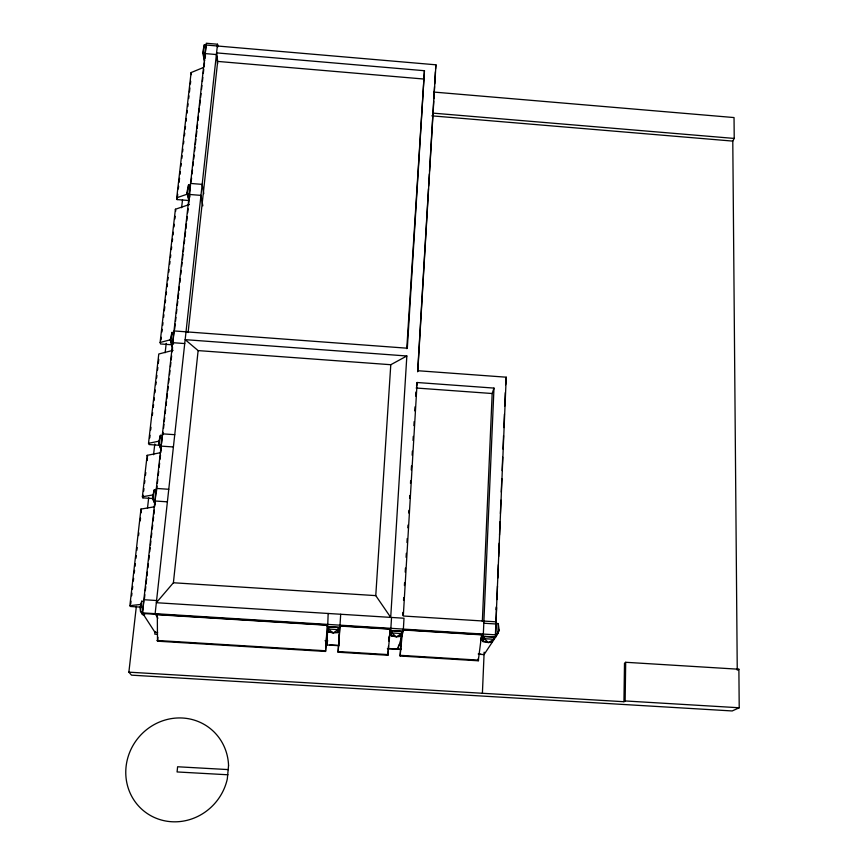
<?xml version="1.0" encoding="UTF-8"?>
<svg xmlns="http://www.w3.org/2000/svg" width="865" height="865" viewBox="0 0 865 865"><rect width="100%" height="100%" fill="white"/><g stroke="black" fill="none" stroke-linecap="round" stroke-linejoin="round"><path stroke-width="1.3" d="M325.543 651.453L327.219 625.265L157.311 614.701L157.506 641.192L325.543 651.453L326.894 633.299M328.159 613.469L327.035 644.966L327.403 640.068M335.652 632.347L338.096 632.499L338.388 627.449L328.549 626.844L328.354 631.893L333.111 632.953L338.096 632.499L338.247 630.336M128.874 672.159L623.946 701.72L624.498 663.217L625.687 662.287L738.883 669.24L739.218 707.765L732.19 710.954L131.502 675.154L128.874 672.159L136.346 606.387M623.946 701.72L625.146 700.953L625.687 662.287M484.486 636.521L484.389 638.705L488.282 642.554L494.11 639.3L494.196 637.127L484.486 636.521L482.778 639.3L482.681 641.452L488.282 642.554L492.293 642.046L489.893 641.895M496.067 609.663L496.175 607.046M496.067 621.081L496.618 607.652M496.943 599.586L497.483 586.146M497.808 578.09L498.348 564.65M498.673 556.584L499.213 543.155M499.538 535.089L500.078 521.649M500.403 513.594L500.954 500.154M501.278 492.088L501.819 478.659M502.143 470.592L502.684 457.153M503.008 449.097L503.549 435.657M503.873 427.591L504.414 414.162M504.738 406.096L505.279 392.656M505.603 384.752L506.23 377.194L417.827 370.728L417.633 371.788L428.467 188.775M478.767 654.275L484.043 654.6L495.656 637.029L496.207 623.438L498.262 623.568L499.181 630.217L496.013 636.554L499.181 630.217M495.375 635.407L506.23 377.194M498.262 623.568L497.862 633.753L495.796 633.623M480.551 640.662L483.243 636.262L493.98 388.093L417.125 382.503L416.53 385.812M482.4 693.276L484.151 652.156M401.349 635.31L400.117 656.005L478.269 660.784L478.377 658.2M482.346 621.459L492.174 393.521L493.98 388.093M338.085 652.221L339.891 626.055L390.256 629.179L387.898 655.259L338.085 652.221L339.394 634.077M338.821 644.371L340.691 614.258M402.668 615.123L402.82 612.431M403.544 600.342L403.696 597.65M404.42 585.562L404.571 582.869M405.209 572.122L405.458 568.089M406.096 557.341L406.334 553.308M406.972 542.56L407.21 538.527M407.848 527.78L408.01 525.087M408.723 512.988L408.886 510.307M409.599 498.208L409.761 495.526M410.475 483.427L410.637 480.745M411.275 469.987L411.513 465.965M412.151 455.206L412.389 451.173M413.027 440.426L413.265 436.393M413.903 425.645L414.14 421.612M414.778 410.864L415.016 406.831M415.654 396.084L415.892 392.05M428.629 186.083L429.343 173.984M429.505 171.292L433.646 101.356M433.808 98.664L434.522 86.554M434.684 83.862L435.398 71.763M435.56 69.07L435.928 64.81L206.075 45.023M417.125 382.503L403.306 616.01L496.38 621.849M417.827 370.728L435.928 64.81M398.051 646.869L397.9 649.312L403.241 631.288L404.009 618.226L391.542 617.448L390.731 630.509L388.818 638.262M392.05 630.78L391.196 635.786L396.3 636.856L400.884 636.391L401.836 631.396L392.05 630.78L391.196 635.786L393.618 635.937M387.898 655.259L388.461 646.198M388.785 641.03L389.023 637.137M406.777 348.66L424.445 70.714L216.574 52.884L217.677 61.415L188.105 332.528M198.128 350.595L173.4 582.761L156.338 602.71L390.71 617.394L406.842 355.991L185.164 339.653L198.128 350.595L390.785 364.716L406.842 355.991M424.445 70.714L407.318 348.217L174.006 330.938M390.71 617.394L375.767 595.617L390.785 364.716M328.549 626.844L328.386 629.028L333.111 632.953L338.237 629.634L338.388 627.449M400.117 656.005L402.376 632.618M157.506 641.192L157.927 637.278M157.614 632.499L154.976 632.337L142.379 612.874L206.27 43.25L217.526 44.223L155.138 613.663L157.895 618.226M155.073 631.461L154.781 634.142L157.473 634.304M147.472 508.404L148.694 497.667M153.57 454.709L154.781 443.972M165.15 352.704L166.221 343.308M181.607 207.73L182.526 199.685M141.698 601.229L140.011 607.814L140.541 611.523L142.671 611.652L143.817 601.359L141.698 601.229L140.541 611.523L142.541 614.604L144.65 614.734M154.23 489.947L153.127 499.775L154.943 503.981L152.521 496.856L154.23 489.947L156.305 490.087L155.203 499.916L153.127 499.775L152.521 496.856M160.371 435.355L159.29 444.956L161.031 449.681L158.663 442.404L160.371 435.355L162.425 435.495L161.485 443.896M204.345 44.753L203.437 52.852L204.605 60.972L202.605 52.733L204.345 44.753L206.227 44.915L205.319 53.014L202.605 52.733M173.551 344.065L172.935 341.794L173.962 332.603L171.962 332.452L170.243 339.772L172.503 347.33L170.243 339.772M144.423 598.721L144.877 594.698M145.331 590.676L145.785 586.643M146.077 583.962L146.682 578.599M146.985 575.917L147.439 571.895M147.883 567.862L148.337 563.839M148.791 559.817L149.234 555.795M149.688 551.762L150.142 547.74M150.445 545.058L150.888 541.036M151.343 537.003L151.797 532.981M152.251 528.958L152.694 524.936M153.148 520.914L153.602 516.881M153.905 514.199L154.348 510.177M154.803 506.155L155.224 501.538M156.457 491.396L157.062 486.022M157.354 483.34L157.808 479.318M158.263 475.296L158.717 471.274M159.16 467.241L159.614 463.218M160.068 459.196L160.512 455.174M160.814 452.482L161.301 447.302M162.771 435.041L163.074 432.359M163.528 428.337L163.972 424.315M164.274 421.633L164.728 417.6M165.183 413.578L165.626 409.556M166.08 405.534L166.534 401.501M166.826 398.819L167.432 393.456M167.734 390.775L168.188 386.752M168.632 382.719L169.086 378.697M169.54 374.675L169.994 370.653M170.437 366.619L170.892 362.597M171.194 359.916L171.638 355.893M172.092 351.86L172.546 347.838M174.611 329.414L175.217 324.051M175.508 321.369L175.963 317.347M176.417 313.325L176.86 309.302M177.314 305.291L177.768 301.269M178.06 298.587L178.666 293.224M178.969 290.543L179.412 286.531M179.866 282.509L180.32 278.487M180.763 274.464L181.218 270.442M181.672 266.42L182.126 262.409M182.418 259.727L183.023 254.364M183.326 251.683L183.769 247.66M184.223 243.638L184.678 239.627M184.969 236.945L185.575 231.582M185.878 228.901L186.472 223.538M186.775 220.867L187.229 216.845M187.673 212.822L188.127 208.8M188.581 204.778L189.024 200.756M189.327 198.085L189.781 194.063M191.133 181.996L191.587 177.974M192.03 173.962L192.484 169.94M192.938 165.918L193.382 161.896M193.684 159.214L194.138 155.203M194.582 151.18L195.036 147.158M195.339 144.477L195.933 139.114M196.236 136.432L196.842 131.08M197.144 128.398L197.588 124.376M198.042 120.354L198.496 116.332M198.939 112.309L199.393 108.298M199.696 105.617L200.291 100.254M200.594 97.572L201.048 93.55M201.491 89.538L201.945 85.516M202.399 81.494L202.843 77.472M203.297 73.449L203.751 69.427M204.054 66.756L204.497 62.734M204.951 58.712L205.405 54.69M140.963 607.144L130.42 606.484L129.869 605.673L140.973 509.074L154.294 506.825M153.192 498.564L142.887 497.872L142.379 496.78L147.147 455.347L160.36 452.698M160.468 445.345L149.007 444.545L148.521 443.323L158.782 354.001L173.108 350.325M172.459 344.832L160.544 343.956L160.112 342.486L175.411 209.233L189.424 204.508M188.656 200.496L177.109 199.577L176.73 197.782L191.111 72.563L203.567 67.438M130.734 603.802L131.037 601.132M131.653 595.78L131.956 593.098M132.421 589.087L132.723 586.416M133.34 581.053L133.643 578.382M134.259 573.03L134.572 570.349M135.026 566.337L135.34 563.666M135.946 558.314L136.259 555.633M136.875 550.281L137.178 547.61M138.562 535.565L138.865 532.883M140.249 520.849L140.552 518.167M141.168 512.815L140.973 509.074M142.887 497.872L143.19 495.213M143.644 491.212L143.958 488.541M144.563 483.211L144.877 480.54M145.482 475.209L145.796 472.539M147.169 460.537L147.472 457.877M149.764 437.895L150.067 435.236M150.683 429.916L150.986 427.256M152.359 415.286L152.662 412.627M153.278 407.307L153.581 404.647M154.035 400.657L154.348 397.997M154.954 392.678L155.257 390.018M155.873 384.698L156.176 382.038M156.63 378.048L156.943 375.388M157.549 370.069L157.852 367.409M158.317 363.419L158.771 359.429M160.998 339.967L161.312 337.307M161.917 331.987L162.22 329.327M162.685 325.337L162.988 322.677M163.593 317.368L163.907 314.709M164.361 310.719L164.815 306.729M165.28 302.739L165.583 300.079M166.188 294.76L166.491 292.1M167.107 286.78L167.41 284.131M167.864 280.141L168.178 277.481M168.783 272.161L169.086 269.502M169.702 264.182L170.005 261.522M170.459 257.532L170.762 254.872M171.378 249.563L171.681 246.903M172.297 241.584L172.6 238.924M173.054 234.934L173.357 232.274M173.973 226.954L174.276 224.294M174.881 218.975L175.195 216.326M177.109 199.577L177.725 194.257M178.331 188.938L178.633 186.278M179.098 182.288L179.552 178.309M180.006 174.319L180.32 171.659M180.926 166.34L181.228 163.68M181.845 158.371L182.147 155.711M182.602 151.721L182.904 149.061M183.521 143.741L183.823 141.082M184.44 135.773L184.742 133.113M185.197 129.123L185.499 126.463M186.116 121.143L186.418 118.483M187.024 113.174L187.337 110.515M187.792 106.525L188.094 103.865M188.7 98.545L189.013 95.896M189.467 91.906L189.922 87.916M190.387 83.927L190.689 81.267M478.269 660.784L481.621 634.856L402.614 629.947M186.829 192.636L188.559 184.948L190.505 185.11L189.532 193.728L187.597 193.576L186.829 192.636L188.959 200.55L187.597 193.576L188.559 184.948L189.013 187.305M389.758 631.223L390.256 629.179M401.014 634.229L401.565 632.337M738.883 669.24L737.25 670.126L732.785 141.103L734.223 138.432L734.039 117.564L433.971 92.079M480.767 638.532L483.459 634.088M176.73 197.782L186.894 194.279M160.112 342.486L170.502 339.75M148.521 443.323L159.074 441.139M142.379 496.78L153.019 494.91M129.869 605.673L141.265 604.376M228.436 769.601L177.606 766.768L177.076 771.948L227.96 774.78M625.146 700.953L739.218 707.765M142.379 612.874L495.861 634.856M142.768 613.48L327.392 624.962M339.523 625.719L390.731 628.898M403.198 629.677L483.124 634.651M327.175 626.563L339.75 627.341M390.731 630.509L403.241 631.288M483.243 636.262L495.656 637.029M338.237 629.634L328.386 629.028L328.354 631.893L332.009 632.12M494.11 639.3L484.389 638.705L482.681 641.452L487.492 641.754M398.462 636.24L400.884 636.391M325.056 640.738L327.749 640.9M398.495 645.258L401.155 645.42M329.965 644.89L338.053 645.387M387.909 648.447L401.382 649.269M478.194 653.983L480.897 654.156M325.608 644.879L339.037 645.701M387.379 648.663L400.809 649.496M157.03 640.468L325.543 650.772M338.118 651.54L388.082 654.589M400.333 655.335L478.702 660.125M173.4 582.761L375.767 595.617M143.85 599.726L156.576 600.515M483.805 623.232L496.175 624M154.932 500.997L167.388 501.83M156.338 488.433L168.762 489.276M162.458 433.841L174.752 434.695M161.344 445.097L159.29 444.956L158.663 442.404M161.085 446.113L173.4 446.967M416.141 388.017L492.174 393.521M172.935 341.794L170.924 341.643L171.962 332.452L172.589 334.755M172.686 342.681L184.732 343.567M190.549 183.445L202.172 184.375L203.772 193.641M432.943 113.12L734.223 138.432M431.851 115.845L732.785 141.103M217.677 61.415L423.45 78.996M147.147 455.347L147.623 456.536M141.698 612.344L142.541 614.604M175.411 209.233L175.8 211.006M189.813 197.069L189.316 194.452L200.961 195.382L202.821 205.838M191.111 72.563L191.446 74.628M205.492 56.247L205.113 53.587L216.401 54.549L217.602 63.848M217.526 44.223L217.861 46.84M228.555 765.428L227.311 778.943A52.927 50.397 -51.1 0 1 145.655 812.397A52.927 50.397 -51.1 0 1 153.7 724.859A52.927 50.397 -51.1 0 1 228.555 765.428M401.706 633.569L396.3 636.856L391.921 632.964L401.706 633.569"/></g></svg>
